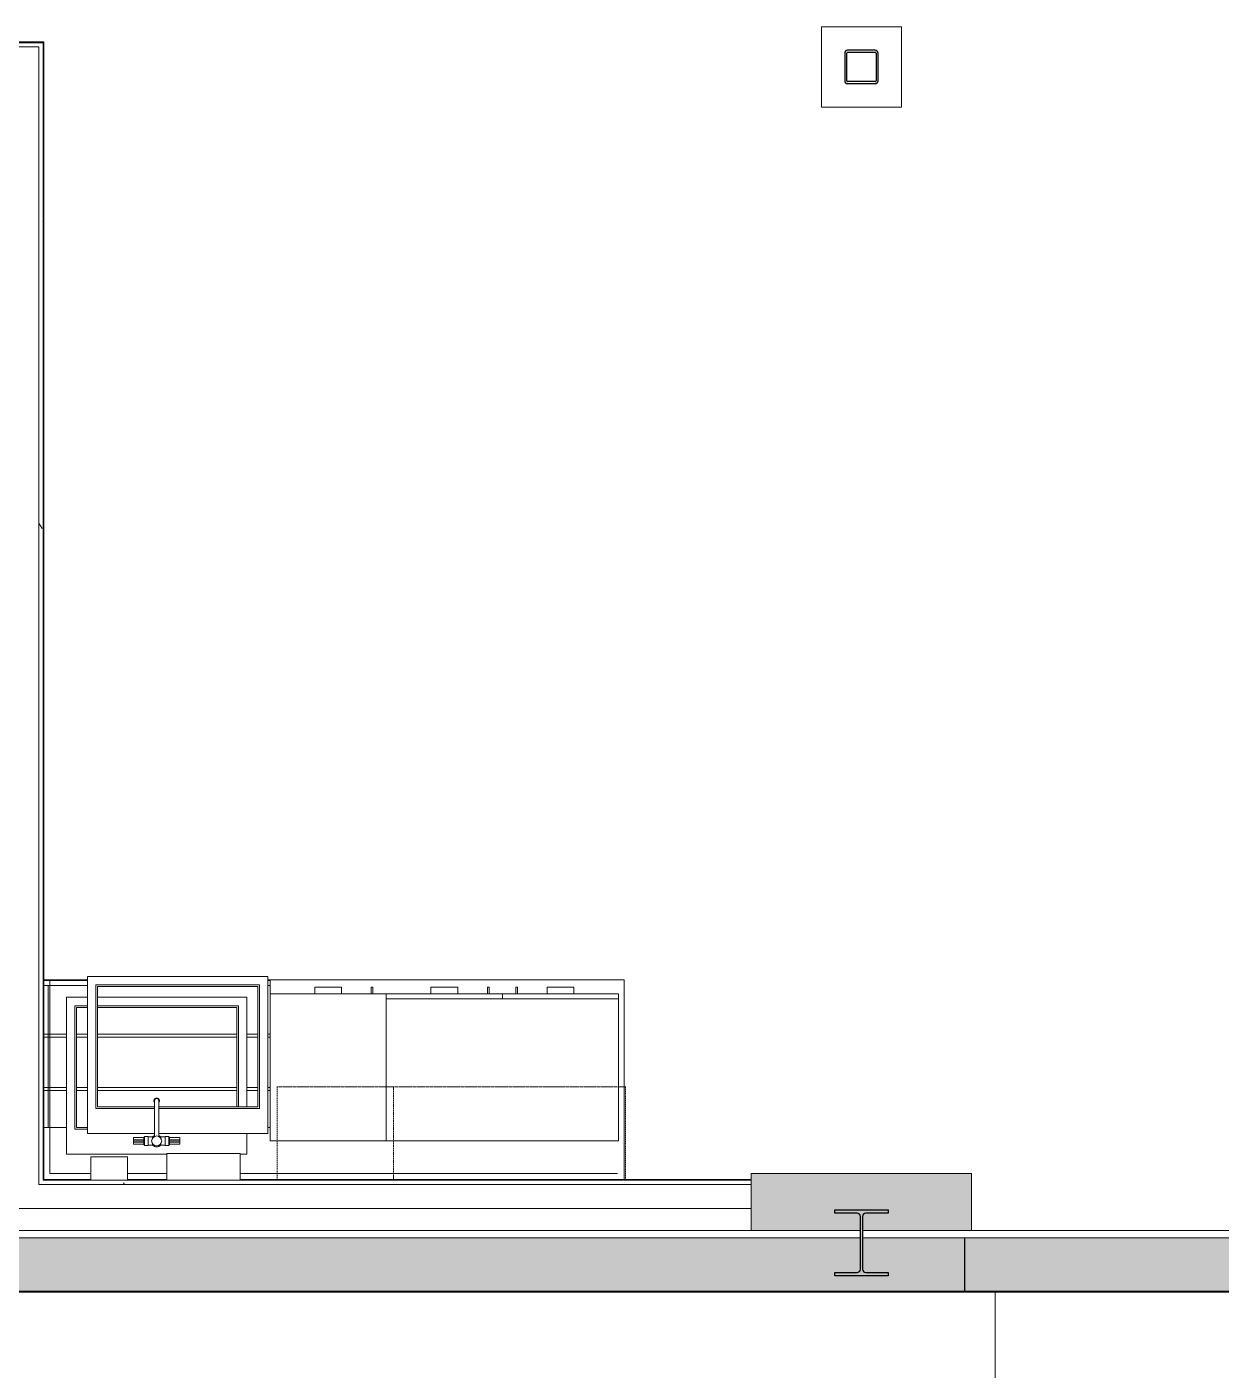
# Model space of a CAD drawing. Header units: inches. Extents: x -3803 to -1421, y -3454 to -210.
# Drawn here: x -2933.3 to -2754.5, y -969.7 to -768.6 of the extents above; entities that cross this region are included whole.
import ezdxf

# ---------------------------------------------------------------- set-up
doc = ezdxf.new("R2010")
doc.units = ezdxf.units.IN
doc.header["$MEASUREMENT"] = 0
for name, pattern in [('Dash Small', [0.125, 0.0625, -0.0625]), ('Hidden', [0.28125, 0.1875, -0.09375]), ('Hidden Equipment- BSALS', [0.0625, 0.03125, -0.03125])]:
    doc.linetypes.add(name, pattern=pattern)
for name, color, linetype, lineweight in [('A-FLOR', 192, 'Continuous', 13), ('A-WALL', 113, 'Continuous', 13), ('A-WALL-PATT', 111, 'Continuous', 13), ('I-WALL', 2, 'Continuous', 13), ('P-SANR-FIXT', 6, 'Continuous', 13), ('Q-CASE', 31, 'Continuous', 13), ('Q-SPCQ', 91, 'Continuous', 13), ('S-COLS', 52, 'Continuous', 13)]:
    doc.layers.add(name, color=color, linetype=linetype, lineweight=lineweight)
pattern_1 = [(0, (0, 0), (30.72, 7.68), [1.267, -21.773, 1.267, -21.773, -122.88]), (0, (0, 0), (30.72, 7.68), [-46.08, 1.267, -44.813, 1.267, -21.773, -53.76]), (0, (0, 0), (30.72, 7.68), [-115.2, 1.267, -14.093, 1.267, -37.133]), (120, (11.52, 3.84), (-22.011075, 22.7643), [1.267, -21.773, 1.267, -21.773, -122.88]), (120, (11.52, 3.84), (-22.011075, 22.7643), [-46.08, 1.267, -44.813, 1.267, -21.773, -53.76]), (120, (11.52, 3.84), (-22.011075, 22.7643), [-115.2, 1.267, -14.093, 1.267, -37.133]), (240, (15.36, 19.2), (-8.708925, -30.4443), [1.267, -21.773, 1.267, -21.773, -122.88]), (240, (15.36, 19.2), (-8.708925, -30.4443), [-46.08, 1.267, -44.813, 1.267, -21.773, -53.76]), (240, (15.36, 19.2), (-8.708925, -30.4443), [-115.2, 1.267, -14.093, 1.267, -37.133])]

# ---------------------------------------------------------------- blocks, each defined once
blk = doc.blocks.new('_STL - Column - W Shape - 2017v1 - W10x39-1573222-DIMENSION PLAN - LEVEL 2 _579_ - 2__ - CAD')
at = {"layer": 'S-COLS'}
blk.add_hatch(color=130, dxfattribs=at).paths.add_polyline_path([(2, -4.96), (3.99, -4.96), (3.99, -4.43), (0.66, -4.43), (0.31, -4.28), (0.16, -3.93), (0.16, 3.93), (0.31, 4.28), (0.66, 4.43), (3.99, 4.43), (3.99, 4.96), (-4, 4.96), (-4, 4.43), (-0.66, 4.43), (-0.31, 4.28), (-0.16, 3.93), (-0.16, -3.93), (-0.31, -4.28), (-0.66, -4.43), (-4, -4.43), (-4, -4.96)], flags=0)
at = {"layer": 'S-COLS', "color": 253, "lineweight": 25}
for p, q in [((-4, 4.96), (3.99, 4.96)), ((-4, 4.43), (-4, 4.96)), ((-0.66, 4.43), (-4, 4.43)), ((3.99, 4.43), (0.66, 4.43)), ((3.99, 4.96), (3.99, 4.43)), ((-0.16, -3.93), (-0.16, 3.93)), ((0.16, 3.93), (0.16, -3.93)), ((-4, -4.96), (-4, -4.43)), ((-4, -4.43), (-0.66, -4.43)), ((3.99, -4.96), (-4, -4.96)), ((0.66, -4.43), (3.99, -4.43)), ((3.99, -4.43), (3.99, -4.96))]:
    blk.add_line(p, q, dxfattribs=at)
for centre, start, end in [((-0.66, 3.93), 360, 90), ((0.66, 3.93), 90, 180), ((-0.66, -3.93), 270, 360), ((0.66, -3.93), 180, 270)]:
    blk.add_arc(centre, 0.5, start, end, dxfattribs=at)
blk = doc.blocks.new('_STL - Column - HSS Rectangular - 2017v1 - HSS5x5x5_16-V84-DIMENSION PLAN - LEVEL 2 _579_ - 2__ - CAD')
at = {"layer": 'S-COLS'}
h = blk.add_hatch(dxfattribs=at)
h.set_pattern_fill('FP_8', color=256, style=0, pattern_type=2)
h.set_pattern_definition([(45, (2808.395, 774.641), (-8.909545, 8.909545), []), (45, (2814.335, 774.641), (-8.909545, 8.909545), [])])
h.paths.add_polyline_path([(2.06, -2.5), (2.37, -2.37), (2.5, -2.07), (2.5, 2.06), (2.37, 2.37), (2.06, 2.5), (-2.07, 2.5), (-2.37, 2.37), (-2.5, 2.06), (-2.5, -2.07), (-2.37, -2.37), (-2.07, -2.5)], flags=0)
h.paths.add_polyline_path([(-2.07, -2.19), (-2.15, -2.15), (-2.19, -2.07), (-2.15, 2.15), (-2.07, 2.19), (2.15, 2.15), (2.19, 2.06), (2.15, -2.15), (2.06, -2.19)], flags=0)
at = {"layer": 'S-COLS', "color": 7, "lineweight": 25}
for p, q in [((-2.5, 2.06), (-2.5, -2.07)), ((-2.19, -2.07), (-2.19, 2.06)), ((2.06, 2.5), (-2.07, 2.5)), ((-2.07, 2.19), (2.06, 2.19)), ((2.19, 2.06), (2.19, -2.07)), ((2.5, -2.07), (2.5, 2.06)), ((2.06, -2.19), (-2.07, -2.19)), ((-2.07, -2.5), (2.06, -2.5))]:
    blk.add_line(p, q, dxfattribs=at)
for centre, radius, start, end in [((-2.07, 2.06), 0.435, 90, 180), ((-2.07, 2.06), 0.123, 90, 180), ((2.06, 2.06), 0.435, 360, 90), ((2.06, 2.06), 0.123, 0, 90), ((-2.07, -2.07), 0.435, 180, 270), ((-2.07, -2.07), 0.123, 180, 270), ((2.06, -2.07), 0.435, 270, 360), ((2.06, -2.07), 0.122, 270, 0)]:
    blk.add_arc(centre, radius, start, end, dxfattribs=at)
blk = doc.blocks.new('15830016-STRUCT_MARTINEZ-MOORE_CENTRAL_v2018_rvt-1-DIMENSION PLAN - LEVEL 2 _579_ - 2__ - CAD')
at = {"color": 250, "lineweight": 13}
for name, p in [('_STL - Column - HSS Rectangular - 2017v1 - HSS5x5x5_16-V84-DIMENSION PLAN - LEVEL 2 _579_ - 2__ - CAD', (-2808.4, -774.64)), ('_STL - Column - W Shape - 2017v1 - W10x39-1573222-DIMENSION PLAN - LEVEL 2 _579_ - 2__ - CAD', (-2808.4, -950.64))]:
    blk.add_blockref(name, p, dxfattribs=at)
blk = doc.blocks.new('Sink 2- Lab Stainless Steel Drop In Plumbing Fixture - SK-1-1773635-DIMENSION PLAN - LEVEL 2 _579_ - 2__ - CAD')
at = {"layer": 'P-SANR-FIXT', "color": 53, "lineweight": 9}
for p, q in [((2.81, 0), (-13.5, 0)), ((-13.5, 0), (-13.5, -23.5)), ((13.5, 0), (3.44, 0)), ((13.5, -23.5), (13.5, 0)), ((2.82, -3.75), (-12.25, -3.75)), ((-12.25, -3.75), (-12.25, -22.25)), ((-12, -22), (-12, -4)), ((-12, -4), (2.8, -4)), ((-12, -22), (-12, -4)), ((-12, -4), (2.8, -4)), ((-12, -22), (-12, -4)), ((-12, -4), (2.8, -4)), ((12.25, -3.75), (3.43, -3.75)), ((3.45, -4), (12, -4)), ((3.45, -4), (12, -4)), ((3.45, -4), (12, -4)), ((12, -4), (12, -22)), ((12, -4), (12, -22)), ((12, -4), (12, -22)), ((12.25, -22.25), (12.25, -3.75)), ((12, -22), (-12, -22)), ((12, -22), (-12, -22)), ((12, -22), (-12, -22)), ((-13.5, -23.5), (13.5, -23.5)), ((-12.25, -22.25), (12.25, -22.25))]:
    blk.add_line(p, q, dxfattribs=at)
blk = doc.blocks.new('15830016-PLUMB_ENCOTECH_CENTRAL_v2018_rvt-1-DIMENSION PLAN - LEVEL 2 _579_ - 2__ - CAD')
at = {"color": 53, "lineweight": 9, "rotation": 180}
blk.add_blockref('Sink 2- Lab Stainless Steel Drop In Plumbing Fixture - SK-1-1773635-DIMENSION PLAN - LEVEL 2 _579_ - 2__ - CAD', (-2910.77, -934.27), dxfattribs=at)
blk = doc.blocks.new('Basic Wall _ M8-8_masonry-BSALS - ___-3776951-DIMENSION PLAN - LEVEL 2 _579_ - 2__ - CAD')
at = {"layer": 'I-WALL', "lineweight": 20}
blk.add_line((-2986.96, -958.02), (-2825.96, -958.02), dxfattribs=at)
blk = doc.blocks.new('Basic Wall _ M8-8_masonry-BSALS - ___-3776952-DIMENSION PLAN - LEVEL 2 _579_ - 2__ - CAD')
at = {"layer": 'I-WALL', "lineweight": 20}
for p in [(-2825.96, -958.02), (-2792.96, -957.89)]:
    blk.add_line(p, (-2792.96, -958.02), dxfattribs=at)
blk = doc.blocks.new('Basic Wall _ M8-8_masonry-BSALS - ___-3777037-DIMENSION PLAN - LEVEL 2 _579_ - 2__ - CAD')
at = {"layer": 'I-WALL', "lineweight": 20}
for p, q in [((-2792.9, -958.02), (-2792.9, -957.89)), ((-2792.9, -958.02), (-2743.9, -958.02)), ((-2743.9, -957.89), (-2743.9, -958.02))]:
    blk.add_line(p, q, dxfattribs=at)
blk = doc.blocks.new('Basic Wall _ B6-7 1_4_-BSALS - ___-3569074-DIMENSION PLAN - LEVEL 2 _579_ - 2__ - CAD')
at = {"layer": 'I-WALL', "lineweight": 20}
for q in [(-3042.4, -770.89), (-2930.9, -771.02)]:
    blk.add_line((-2930.77, -770.89), q, dxfattribs=at)
blk = doc.blocks.new('Basic Wall _ B3-4 7_8_-BSALS - ___-3568026-DIMENSION PLAN - LEVEL 2 _579_ - 2__ - CAD')
at = {"layer": 'I-WALL', "lineweight": 20}
for p, q in [((-2930.9, -771.02), (-2930.77, -770.89)), ((-2930.77, -911.27), (-2930.77, -770.89)), ((-2930.9, -892.67), (-2930.9, -911.27)), ((-2930.9, -911.27), (-2930.9, -911.39)), ((-2930.9, -911.39), (-2930.9, -912.14)), ((-2930.9, -912.14), (-2930.9, -933.39)), ((-2930.77, -911.39), (-2930.77, -911.27)), ((-2930.77, -912.14), (-2930.77, -911.39)), ((-2930.77, -933.39), (-2930.77, -912.14)), ((-2930.9, -933.39), (-2930.9, -941.27)), ((-2930.77, -941.14), (-2930.77, -933.39))]:
    blk.add_line(p, q, dxfattribs=at)
blk = doc.blocks.new('Basic Wall _ A3-4 1_4_-BSALS - ___-3569833-DIMENSION PLAN - LEVEL 2 _579_ - 2__ - CAD')
at = {"layer": 'I-WALL', "lineweight": 20}
for p, q in [((-2935.9, -941.14), (-2987.9, -941.14)), ((-2923.77, -941.14), (-2930.77, -941.14)), ((-2926.14, -941.27), (-2923.77, -941.27)), ((-2912.39, -941.14), (-2918.27, -941.14)), ((-2918.27, -941.27), (-2912.39, -941.27)), ((-2843.9, -941.14), (-2901.39, -941.14)), ((-2901.39, -941.27), (-2843.9, -941.27)), ((-2824.9, -941.14), (-2843.9, -941.14)), ((-2843.9, -941.27), (-2824.9, -941.27))]:
    blk.add_line(p, q, dxfattribs=at)
blk = doc.blocks.new('Countertop- BSALS - PL - 34_H-3839205-DIMENSION PLAN - LEVEL 2 _579_ - 2__ - CAD')
at = {"layer": 'Q-CASE', "lineweight": 20}
for p, q in [((-42.76, 0), (-42.76, -30)), ((-42.76, -30), (-42.76, 0)), ((-42.76, 0), (14.73, 0)), ((25.73, 0), (31.61, 0)), ((37.11, 0), (39.49, 0)), ((44.24, 0), (44.24, -30)), ((-41.76, -1), (14.73, -1)), ((25.73, -1), (31.61, -1)), ((37.11, -1), (43.24, -1)), ((43.24, -1), (43.24, -30)), ((-42.76, -30), (10.61, -30)), ((10.61, -30), (-42.76, -30)), ((37.61, -30), (44.24, -30)), ((44.24, -30), (37.61, -30))]:
    blk.add_line(p, q, dxfattribs=at)
blk = doc.blocks.new('Sink 2- Lab Stainless Steel Drop In Plumbing Fixture - SK-1-3728271-DIMENSION PLAN - LEVEL 2 _579_ - 2__ - CAD')
at = {"layer": 'P-SANR-FIXT', "lineweight": 9}
for p, q in [((-12.509, 0), (-13.5, 0)), ((-13.5, 0), (-13.5, -3.125)), ((13.5, 0), (-1.509, 0)), ((13.5, -23.5), (13.5, 0)), ((12.25, -3.75), (10.375, -3.75)), ((10.375, -4), (12, -4)), ((10.375, -4), (12, -4)), ((10.375, -4), (12, -4)), ((12, -4), (12, -22)), ((12, -4), (12, -22)), ((12, -4), (12, -22)), ((12.25, -22.25), (12.25, -3.75)), ((-13.5, -7.125), (-13.5, -23.5)), ((-12.25, -7.125), (-12.25, -22.25)), ((-12, -22), (-12, -7.125)), ((-12, -22), (-12, -7.125)), ((-12, -22), (-12, -7.125)), ((8.875, -22), (-12, -22)), ((8.875, -22), (-12, -22)), ((8.875, -22), (-12, -22)), ((12, -22), (10.375, -22)), ((12, -22), (10.375, -22)), ((12, -22), (10.375, -22)), ((-13.5, -23.5), (8.875, -23.5)), ((-12.25, -22.25), (8.875, -22.25)), ((10.375, -22.25), (12.25, -22.25)), ((10.375, -23.5), (13.5, -23.5))]:
    blk.add_line(p, q, dxfattribs=at)
blk = doc.blocks.new('Casework- Skirt ADA- BSALS1 - 34_H-3839100-DIMENSION PLAN - LEVEL 2 _579_ - 2__ - CAD')
at = {"layer": 'Q-CASE', "lineweight": 20}
for p, q in [((-16.26, -2), (-16.26, -7.56)), ((-16.26, -23.25), (-16.26, -2)), ((-16.26, -2), (-15.89, -2)), ((-15.89, -2), (-16.26, -2)), ((-16.26, -2), (-16.26, -8)), ((-16.26, -7.56), (-16.26, -2)), ((-16.26, -2), (-15.89, -2)), ((-15.89, -2), (-16.26, -2)), ((11.11, -2), (12.74, -2)), ((14.24, -2), (16.99, -2)), ((16.99, -2), (14.24, -2)), ((16.99, -23.25), (16.99, -2)), ((16.99, -2), (16.99, -7.56)), ((17.74, -2), (16.99, -2)), ((17.74, -2), (16.99, -2)), ((16.99, -2), (17.74, -2)), ((17.74, -2), (16.99, -2)), ((17.74, -7.56), (17.74, -2)), ((17.74, -2), (17.74, -23.25)), ((17.74, -2), (17.74, -7.56)), ((17.74, -8), (17.74, -2)), ((-16.26, -7.56), (-16.26, -15.56)), ((-15.89, -7.56), (-16.26, -7.56)), ((-16.26, -15.56), (-16.26, -7.56)), ((-15.89, -7.56), (-16.26, -7.56)), ((-16.26, -8), (-16.26, -16)), ((-15.89, -8), (-16.26, -8)), ((-12.76, -7.56), (-14.39, -7.56)), ((-12.76, -8), (-14.39, -8)), ((9.61, -7.56), (-11.26, -7.56)), ((9.61, -8), (-11.26, -8)), ((12.74, -7.56), (11.11, -7.56)), ((12.74, -8), (11.11, -8)), ((16.99, -7.56), (14.24, -7.56)), ((16.99, -8), (14.24, -8)), ((16.99, -7.56), (16.99, -15.56)), ((17.74, -7.56), (16.99, -7.56)), ((17.74, -7.56), (16.99, -7.56)), ((17.74, -8), (16.99, -8)), ((17.74, -15.56), (17.74, -7.56)), ((17.74, -7.56), (17.74, -15.56)), ((17.74, -16), (17.74, -8)), ((-16.26, -15.56), (-16.26, -23.25)), ((-15.89, -15.56), (-16.26, -15.56)), ((-16.26, -23.25), (-16.26, -15.56)), ((-15.89, -15.56), (-16.26, -15.56)), ((-16.26, -16), (-16.26, -23.25)), ((-15.89, -16), (-16.26, -16)), ((-12.76, -15.56), (-14.39, -15.56)), ((-12.76, -16), (-14.39, -16)), ((9.61, -15.56), (-11.26, -15.56)), ((9.61, -16), (-11.26, -16)), ((12.74, -15.56), (11.11, -15.56)), ((12.74, -16), (11.11, -16)), ((16.99, -15.56), (14.24, -15.56)), ((16.99, -16), (14.24, -16)), ((16.99, -15.56), (16.99, -23.25)), ((17.74, -15.56), (16.99, -15.56)), ((17.74, -15.56), (16.99, -15.56)), ((17.74, -16), (16.99, -16)), ((17.74, -23.25), (17.74, -15.56)), ((17.74, -15.56), (17.74, -23.25)), ((17.74, -23.25), (17.74, -16)), ((-15.89, -23.25), (-16.26, -23.25)), ((-15.89, -23.25), (-16.26, -23.25)), ((-16.26, -23.25), (-16.26, -24)), ((-16.26, -24), (-16.26, -23.25)), ((-15.89, -23.25), (-16.26, -23.25)), ((-15.89, -23.25), (-16.26, -23.25)), ((-15.89, -24), (-16.26, -24)), ((-15.89, -24), (-16.26, -24)), ((17.74, -23.25), (11.11, -23.25)), ((16.99, -23.25), (11.11, -23.25)), ((17.74, -24), (11.11, -24)), ((17.74, -24), (11.11, -24)), ((16.99, -23.25), (17.74, -23.25)), ((17.74, -23.25), (16.99, -23.25)), ((17.74, -23.25), (16.99, -23.25)), ((17.74, -23.25), (17.74, -24)), ((17.74, -24), (17.74, -23.25))]:
    blk.add_line(p, q, dxfattribs=at)
blk = doc.blocks.new('MIXING FAUCET - LAB 2 - HWCW-3728281-DIMENSION PLAN - LEVEL 2 _579_ - 2__ - CAD')
at = {"layer": 'P-SANR-FIXT', "lineweight": 9}
for p, q in [((-1.9, 0.5), (-3.48, 0.5)), ((-3.48, 0.19), (-3.48, 0.5)), ((-3.48, 0.12), (-3.48, 0.19)), ((-3.48, 0.19), (-1.9, 0.19)), ((-3.48, -0.13), (-3.48, 0.12)), ((-3.48, 0.12), (-1.9, 0.12)), ((-1.76, 0.56), (-1.9, 0.56)), ((-1.9, 0.56), (-1.9, 0.54)), ((-1.9, 0.14), (-1.9, 0.56)), ((-1.9, 0.19), (-1.9, 0.12)), ((-1.9, 0.12), (-1.9, -0.13)), ((-1.32, 0.69), (-1.76, 0.69)), ((-0.6, 0.61), (-1.28, 0.61)), ((-1.28, -0.61), (-1.28, 0.61)), ((-0.52, 0.53), (-0.6, 0.61)), ((-0.6, 0.61), (-0.6, 0.44)), ((0.6, 0.61), (0.52, 0.53)), ((1.28, 0.61), (0.6, 0.61)), ((0.6, 0.44), (0.6, 0.61)), ((1.28, 0.61), (1.28, -0.61)), ((1.76, 0.69), (1.32, 0.69)), ((1.9, 0.56), (1.76, 0.56)), ((1.9, 0.56), (1.9, 0.14)), ((1.9, 0.54), (1.9, 0.56)), ((3.48, 0.5), (1.9, 0.5)), ((1.9, 0.12), (1.9, 0.19)), ((1.9, 0.19), (3.48, 0.19)), ((1.9, -0.13), (1.9, 0.12)), ((1.9, 0.12), (3.48, 0.12)), ((3.48, 0.5), (3.48, 0.19)), ((3.48, 0.19), (3.48, 0.12)), ((3.48, 0.12), (3.48, -0.13)), ((-3.48, -0.19), (-3.48, -0.13)), ((-1.9, -0.13), (-3.48, -0.13)), ((-3.48, -0.5), (-3.48, -0.19)), ((-3.48, -0.19), (-1.9, -0.19)), ((-3.48, -0.5), (-1.9, -0.5)), ((-1.9, -0.13), (-1.9, -0.19)), ((-1.9, -0.56), (-1.9, -0.14)), ((-1.9, -0.54), (-1.9, -0.56)), ((-1.9, -0.56), (-1.76, -0.56)), ((-1.76, -0.69), (-1.32, -0.69)), ((-1.28, -0.61), (-0.6, -0.61)), ((-0.6, -0.45), (-0.6, -0.61)), ((-0.6, -0.61), (-0.52, -0.54)), ((-0.33, -0.67), (-0.33, -4.59)), ((0.33, -4.59), (0.33, -0.66)), ((0.52, -0.54), (0.6, -0.61)), ((0.6, -0.61), (0.6, -0.45)), ((0.6, -0.61), (1.28, -0.61)), ((1.32, -0.69), (1.76, -0.69)), ((1.76, -0.56), (1.9, -0.56)), ((1.9, -0.19), (1.9, -0.13)), ((3.48, -0.13), (1.9, -0.13)), ((1.9, -0.14), (1.9, -0.56)), ((1.9, -0.19), (3.48, -0.19)), ((1.9, -0.5), (3.48, -0.5)), ((1.9, -0.56), (1.9, -0.54)), ((3.48, -0.13), (3.48, -0.19)), ((3.48, -0.19), (3.48, -0.5))]:
    blk.add_line(p, q, dxfattribs=at)
at = {"layer": 'P-SANR-FIXT', "lineweight": 9, "flags": 128}
for points in [[(-1.8, 0.64), (-1.8, 0.65), (-1.8, 0.65), (-1.8, 0.65), (-1.8, 0.65), (-1.8, 0.65), (-1.8, 0.65), (-1.8, 0.66), (-1.8, 0.66), (-1.8, 0.66), (-1.8, 0.66), (-1.8, 0.66), (-1.8, 0.66), (-1.8, 0.67), (-1.8, 0.67), (-1.79, 0.67), (-1.79, 0.67), (-1.79, 0.67), (-1.79, 0.67), (-1.79, 0.68), (-1.79, 0.68), (-1.79, 0.68), (-1.79, 0.68), (-1.78, 0.68), (-1.78, 0.68), (-1.78, 0.68), (-1.78, 0.68), (-1.78, 0.68), (-1.78, 0.69), (-1.77, 0.69), (-1.77, 0.69), (-1.77, 0.69), (-1.77, 0.69), (-1.77, 0.69), (-1.77, 0.69), (-1.76, 0.69), (-1.76, 0.69), (-1.76, 0.69), (-1.76, 0.69), (-1.76, 0.69), (-1.76, 0.69)], [(-1.8, 0.54), (-1.8, 0.56), (-1.8, 0.57), (-1.8, 0.58), (-1.8, 0.59), (-1.8, 0.6), (-1.8, 0.61), (-1.8, 0.62), (-1.8, 0.62), (-1.8, 0.63), (-1.8, 0.63), (-1.8, 0.64), (-1.8, 0.64), (-1.8, 0.64), (-1.8, 0.64)], [(-1.8, 0.64), (-1.8, 0.64), (-1.8, 0.64), (-1.8, 0.64), (-1.8, 0.64), (-1.8, 0.63), (-1.8, 0.63), (-1.8, 0.62), (-1.8, 0.61), (-1.8, 0.6), (-1.8, 0.59), (-1.8, 0.58), (-1.8, 0.57), (-1.8, 0.56), (-1.8, 0.55), (-1.8, 0.53), (-1.8, 0.52), (-1.8, 0.5), (-1.8, 0.48), (-1.8, 0.47), (-1.8, 0.45), (-1.8, 0.43), (-1.8, 0.41), (-1.8, 0.39), (-1.8, 0.37), (-1.8, 0.35), (-1.8, 0.33), (-1.8, 0.3), (-1.8, 0.28), (-1.8, 0.26), (-1.8, 0.23), (-1.8, 0.21), (-1.8, 0.18), (-1.8, 0.16), (-1.8, 0.13), (-1.8, 0.11), (-1.8, 0.08), (-1.8, 0.06), (-1.8, 0.03), (-1.8, 0.01), (-1.8, 0)], [(-1.8, 0), (-1.8, -0.03), (-1.8, -0.05), (-1.8, -0.08), (-1.8, -0.1), (-1.8, -0.13), (-1.8, -0.15), (-1.8, -0.18), (-1.8, -0.2), (-1.8, -0.23), (-1.8, -0.25), (-1.8, -0.27), (-1.8, -0.3), (-1.8, -0.32), (-1.8, -0.34), (-1.8, -0.36), (-1.8, -0.38), (-1.8, -0.4), (-1.8, -0.42), (-1.8, -0.44), (-1.8, -0.46), (-1.8, -0.48), (-1.8, -0.5), (-1.8, -0.51), (-1.8, -0.53), (-1.8, -0.54), (-1.8, -0.56), (-1.8, -0.57), (-1.8, -0.58), (-1.8, -0.59), (-1.8, -0.6), (-1.8, -0.61), (-1.8, -0.62), (-1.8, -0.62), (-1.8, -0.63), (-1.8, -0.63), (-1.8, -0.64), (-1.8, -0.64), (-1.8, -0.64), (-1.8, -0.64)], [(-1.32, 0.69), (-1.32, 0.69), (-1.32, 0.69), (-1.32, 0.69), (-1.32, 0.69), (-1.32, 0.69), (-1.31, 0.69), (-1.31, 0.69), (-1.31, 0.69), (-1.31, 0.69), (-1.31, 0.69), (-1.3, 0.69), (-1.3, 0.68), (-1.3, 0.68), (-1.3, 0.68), (-1.3, 0.68), (-1.3, 0.68), (-1.3, 0.68), (-1.29, 0.68), (-1.29, 0.68), (-1.29, 0.68), (-1.29, 0.67), (-1.29, 0.67), (-1.29, 0.67), (-1.29, 0.67), (-1.29, 0.67), (-1.28, 0.67), (-1.28, 0.67), (-1.28, 0.66), (-1.28, 0.66), (-1.28, 0.66), (-1.28, 0.66), (-1.28, 0.66), (-1.28, 0.66), (-1.28, 0.65), (-1.28, 0.65), (-1.28, 0.65), (-1.28, 0.65), (-1.28, 0.65), (-1.28, 0.64), (-1.28, 0.64)], [(-1.28, 0), (-1.28, 0.03), (-1.28, 0.05), (-1.28, 0.08), (-1.28, 0.1), (-1.28, 0.13), (-1.28, 0.15), (-1.28, 0.18), (-1.28, 0.2), (-1.28, 0.23), (-1.28, 0.25), (-1.28, 0.27), (-1.28, 0.3), (-1.28, 0.32), (-1.28, 0.34), (-1.28, 0.36), (-1.28, 0.38), (-1.28, 0.4), (-1.28, 0.42), (-1.28, 0.44), (-1.28, 0.46), (-1.28, 0.48), (-1.28, 0.5), (-1.28, 0.51), (-1.28, 0.53), (-1.28, 0.54), (-1.28, 0.56), (-1.28, 0.57), (-1.28, 0.58), (-1.28, 0.59), (-1.28, 0.6), (-1.28, 0.61), (-1.28, 0.62), (-1.28, 0.62), (-1.28, 0.63), (-1.28, 0.63), (-1.28, 0.64), (-1.28, 0.64), (-1.28, 0.64), (-1.28, 0.64)], [(-1.28, 0.64), (-1.28, 0.64), (-1.28, 0.64), (-1.28, 0.64), (-1.28, 0.64), (-1.28, 0.63), (-1.28, 0.63), (-1.28, 0.62), (-1.28, 0.61), (-1.28, 0.6), (-1.28, 0.59), (-1.28, 0.58), (-1.28, 0.57)], [(-1.28, -0.64), (-1.28, -0.64), (-1.28, -0.64), (-1.28, -0.64), (-1.28, -0.64), (-1.28, -0.63), (-1.28, -0.63), (-1.28, -0.62), (-1.28, -0.61), (-1.28, -0.6), (-1.28, -0.59), (-1.28, -0.58), (-1.28, -0.57), (-1.28, -0.56), (-1.28, -0.55), (-1.28, -0.53), (-1.28, -0.52), (-1.28, -0.5), (-1.28, -0.48), (-1.28, -0.47), (-1.28, -0.45), (-1.28, -0.43), (-1.28, -0.41), (-1.28, -0.39), (-1.28, -0.37), (-1.28, -0.35), (-1.28, -0.33), (-1.28, -0.3), (-1.28, -0.28), (-1.28, -0.26), (-1.28, -0.23), (-1.28, -0.21), (-1.28, -0.18), (-1.28, -0.16), (-1.28, -0.13), (-1.28, -0.11), (-1.28, -0.08), (-1.28, -0.06), (-1.28, -0.03), (-1.28, -0.01), (-1.28, 0)], [(1.28, 0.64), (1.28, 0.65), (1.28, 0.65), (1.28, 0.65), (1.28, 0.65), (1.28, 0.65), (1.28, 0.65), (1.28, 0.66), (1.28, 0.66), (1.28, 0.66), (1.28, 0.66), (1.28, 0.66), (1.28, 0.66), (1.28, 0.67), (1.29, 0.67), (1.29, 0.67), (1.29, 0.67), (1.29, 0.67), (1.29, 0.67), (1.29, 0.68), (1.29, 0.68), (1.29, 0.68), (1.3, 0.68), (1.3, 0.68), (1.3, 0.68), (1.3, 0.68), (1.3, 0.68), (1.3, 0.68), (1.3, 0.69), (1.31, 0.69), (1.31, 0.69), (1.31, 0.69), (1.31, 0.69), (1.31, 0.69), (1.31, 0.69), (1.32, 0.69), (1.32, 0.69), (1.32, 0.69), (1.32, 0.69), (1.32, 0.69), (1.32, 0.69)], [(1.28, 0.58), (1.28, 0.59), (1.28, 0.6), (1.28, 0.61), (1.28, 0.62), (1.28, 0.62), (1.28, 0.63), (1.28, 0.63), (1.28, 0.64), (1.28, 0.64), (1.28, 0.64), (1.28, 0.64)], [(1.28, 0.64), (1.28, 0.64), (1.28, 0.64), (1.28, 0.64), (1.28, 0.64), (1.28, 0.63), (1.28, 0.63), (1.28, 0.62), (1.28, 0.61), (1.28, 0.6), (1.28, 0.59), (1.28, 0.58), (1.28, 0.57), (1.28, 0.56), (1.28, 0.55), (1.28, 0.53), (1.28, 0.52), (1.28, 0.5), (1.28, 0.48), (1.28, 0.47), (1.28, 0.45), (1.28, 0.43), (1.28, 0.41), (1.28, 0.39), (1.28, 0.37), (1.28, 0.35), (1.28, 0.33), (1.28, 0.3), (1.28, 0.28), (1.28, 0.26), (1.28, 0.23), (1.28, 0.21), (1.28, 0.18), (1.28, 0.16), (1.28, 0.13), (1.28, 0.11), (1.28, 0.08), (1.28, 0.06), (1.28, 0.03), (1.28, 0.01), (1.28, 0)], [(1.28, 0), (1.28, -0.03), (1.28, -0.05), (1.28, -0.08), (1.28, -0.1), (1.28, -0.13), (1.28, -0.15), (1.28, -0.18), (1.28, -0.2), (1.28, -0.23), (1.28, -0.25), (1.28, -0.27), (1.28, -0.3), (1.28, -0.32), (1.28, -0.34), (1.28, -0.36), (1.28, -0.38), (1.28, -0.4), (1.28, -0.42), (1.28, -0.44), (1.28, -0.46), (1.28, -0.48), (1.28, -0.5), (1.28, -0.51), (1.28, -0.53), (1.28, -0.54), (1.28, -0.56), (1.28, -0.57), (1.28, -0.58), (1.28, -0.59), (1.28, -0.6), (1.28, -0.61), (1.28, -0.62), (1.28, -0.62), (1.28, -0.63), (1.28, -0.63), (1.28, -0.64), (1.28, -0.64), (1.28, -0.64), (1.28, -0.64)], [(1.76, 0.69), (1.76, 0.69), (1.76, 0.69), (1.76, 0.69), (1.76, 0.69), (1.77, 0.69), (1.77, 0.69), (1.77, 0.69), (1.77, 0.69), (1.77, 0.69), (1.77, 0.69), (1.78, 0.69), (1.78, 0.68), (1.78, 0.68), (1.78, 0.68), (1.78, 0.68), (1.78, 0.68), (1.79, 0.68), (1.79, 0.68), (1.79, 0.68), (1.79, 0.68), (1.79, 0.67), (1.79, 0.67), (1.79, 0.67), (1.79, 0.67), (1.8, 0.67), (1.8, 0.67), (1.8, 0.67), (1.8, 0.66), (1.8, 0.66), (1.8, 0.66), (1.8, 0.66), (1.8, 0.66), (1.8, 0.66), (1.8, 0.65), (1.8, 0.65), (1.8, 0.65), (1.8, 0.65), (1.8, 0.65), (1.8, 0.64), (1.8, 0.64)], [(1.8, 0), (1.8, 0.03), (1.8, 0.05), (1.8, 0.08), (1.8, 0.1), (1.8, 0.13), (1.8, 0.15), (1.8, 0.18), (1.8, 0.2), (1.8, 0.23), (1.8, 0.25), (1.8, 0.27), (1.8, 0.3), (1.8, 0.32), (1.8, 0.34), (1.8, 0.36), (1.8, 0.38), (1.8, 0.4), (1.8, 0.42), (1.8, 0.44), (1.8, 0.46), (1.8, 0.48), (1.8, 0.5), (1.8, 0.51), (1.8, 0.53), (1.8, 0.54), (1.8, 0.56), (1.8, 0.57), (1.8, 0.58), (1.8, 0.59), (1.8, 0.6), (1.8, 0.61), (1.8, 0.62), (1.8, 0.62), (1.8, 0.63), (1.8, 0.63), (1.8, 0.64), (1.8, 0.64), (1.8, 0.64), (1.8, 0.64)], [(1.8, 0.64), (1.8, 0.64), (1.8, 0.64), (1.8, 0.64), (1.8, 0.64), (1.8, 0.63), (1.8, 0.63), (1.8, 0.62), (1.8, 0.61), (1.8, 0.6), (1.8, 0.59), (1.8, 0.58), (1.8, 0.57), (1.8, 0.56), (1.8, 0.55)], [(1.8, -0.64), (1.8, -0.64), (1.8, -0.64), (1.8, -0.64), (1.8, -0.64), (1.8, -0.63), (1.8, -0.63), (1.8, -0.62), (1.8, -0.61), (1.8, -0.6), (1.8, -0.59), (1.8, -0.58), (1.8, -0.57), (1.8, -0.56), (1.8, -0.55), (1.8, -0.53), (1.8, -0.52), (1.8, -0.5), (1.8, -0.48), (1.8, -0.47), (1.8, -0.45), (1.8, -0.43), (1.8, -0.41), (1.8, -0.39), (1.8, -0.37), (1.8, -0.35), (1.8, -0.33), (1.8, -0.3), (1.8, -0.28), (1.8, -0.26), (1.8, -0.23), (1.8, -0.21), (1.8, -0.18), (1.8, -0.16), (1.8, -0.13), (1.8, -0.11), (1.8, -0.08), (1.8, -0.06), (1.8, -0.03), (1.8, -0.01), (1.8, 0)], [(-1.8, -0.64), (-1.8, -0.64), (-1.8, -0.64), (-1.8, -0.64), (-1.8, -0.64), (-1.8, -0.63), (-1.8, -0.63), (-1.8, -0.62), (-1.8, -0.61), (-1.8, -0.6), (-1.8, -0.59), (-1.8, -0.58), (-1.8, -0.57), (-1.8, -0.56), (-1.8, -0.55)], [(-1.76, -0.69), (-1.76, -0.69), (-1.76, -0.69), (-1.76, -0.69), (-1.76, -0.69), (-1.77, -0.69), (-1.77, -0.69), (-1.77, -0.69), (-1.77, -0.69), (-1.77, -0.69), (-1.77, -0.69), (-1.78, -0.69), (-1.78, -0.68), (-1.78, -0.68), (-1.78, -0.68), (-1.78, -0.68), (-1.78, -0.68), (-1.79, -0.68), (-1.79, -0.68), (-1.79, -0.68), (-1.79, -0.68), (-1.79, -0.67), (-1.79, -0.67), (-1.79, -0.67), (-1.79, -0.67), (-1.8, -0.67), (-1.8, -0.67), (-1.8, -0.67), (-1.8, -0.66), (-1.8, -0.66), (-1.8, -0.66), (-1.8, -0.66), (-1.8, -0.66), (-1.8, -0.66), (-1.8, -0.65), (-1.8, -0.65), (-1.8, -0.65), (-1.8, -0.65), (-1.8, -0.65), (-1.8, -0.64), (-1.8, -0.64)], [(-1.28, -0.64), (-1.28, -0.65), (-1.28, -0.65), (-1.28, -0.65), (-1.28, -0.65), (-1.28, -0.65), (-1.28, -0.65), (-1.28, -0.66), (-1.28, -0.66), (-1.28, -0.66), (-1.28, -0.66), (-1.28, -0.66), (-1.28, -0.66), (-1.28, -0.67), (-1.29, -0.67), (-1.29, -0.67), (-1.29, -0.67), (-1.29, -0.67), (-1.29, -0.67), (-1.29, -0.68), (-1.29, -0.68), (-1.29, -0.68), (-1.3, -0.68), (-1.3, -0.68), (-1.3, -0.68), (-1.3, -0.68), (-1.3, -0.68), (-1.3, -0.68), (-1.3, -0.69), (-1.31, -0.69), (-1.31, -0.69), (-1.31, -0.69), (-1.31, -0.69), (-1.31, -0.69), (-1.31, -0.69), (-1.32, -0.69), (-1.32, -0.69), (-1.32, -0.69), (-1.32, -0.69), (-1.32, -0.69), (-1.32, -0.69)], [(-1.28, -0.58), (-1.28, -0.59), (-1.28, -0.6), (-1.28, -0.61), (-1.28, -0.62), (-1.28, -0.62), (-1.28, -0.63), (-1.28, -0.63), (-1.28, -0.64), (-1.28, -0.64), (-1.28, -0.64), (-1.28, -0.64)], [(1.28, -0.64), (1.28, -0.64), (1.28, -0.64), (1.28, -0.64), (1.28, -0.64), (1.28, -0.63), (1.28, -0.63), (1.28, -0.62), (1.28, -0.61), (1.28, -0.6), (1.28, -0.59), (1.28, -0.58), (1.28, -0.57)], [(1.32, -0.69), (1.32, -0.69), (1.32, -0.69), (1.32, -0.69), (1.32, -0.69), (1.32, -0.69), (1.31, -0.69), (1.31, -0.69), (1.31, -0.69), (1.31, -0.69), (1.31, -0.69), (1.3, -0.69), (1.3, -0.68), (1.3, -0.68), (1.3, -0.68), (1.3, -0.68), (1.3, -0.68), (1.3, -0.68), (1.29, -0.68), (1.29, -0.68), (1.29, -0.68), (1.29, -0.67), (1.29, -0.67), (1.29, -0.67), (1.29, -0.67), (1.29, -0.67), (1.28, -0.67), (1.28, -0.67), (1.28, -0.66), (1.28, -0.66), (1.28, -0.66), (1.28, -0.66), (1.28, -0.66), (1.28, -0.66), (1.28, -0.65), (1.28, -0.65), (1.28, -0.65), (1.28, -0.65), (1.28, -0.65), (1.28, -0.64), (1.28, -0.64)], [(1.8, -0.64), (1.8, -0.65), (1.8, -0.65), (1.8, -0.65), (1.8, -0.65), (1.8, -0.65), (1.8, -0.65), (1.8, -0.66), (1.8, -0.66), (1.8, -0.66), (1.8, -0.66), (1.8, -0.66), (1.8, -0.66), (1.8, -0.67), (1.8, -0.67), (1.79, -0.67), (1.79, -0.67), (1.79, -0.67), (1.79, -0.67), (1.79, -0.68), (1.79, -0.68), (1.79, -0.68), (1.79, -0.68), (1.78, -0.68), (1.78, -0.68), (1.78, -0.68), (1.78, -0.68), (1.78, -0.68), (1.78, -0.69), (1.77, -0.69), (1.77, -0.69), (1.77, -0.69), (1.77, -0.69), (1.77, -0.69), (1.77, -0.69), (1.76, -0.69), (1.76, -0.69), (1.76, -0.69), (1.76, -0.69), (1.76, -0.69), (1.76, -0.69)], [(1.8, -0.54), (1.8, -0.56), (1.8, -0.57), (1.8, -0.58), (1.8, -0.59), (1.8, -0.6), (1.8, -0.61), (1.8, -0.62), (1.8, -0.62), (1.8, -0.63), (1.8, -0.63), (1.8, -0.64), (1.8, -0.64), (1.8, -0.64), (1.8, -0.64)], [(-0.33, -4.59), (-0.33, -4.65), (-0.33, -4.7), (-0.33, -4.76), (-0.33, -4.82), (-0.33, -4.87), (-0.33, -4.93), (-0.33, -4.98), (-0.33, -5.04), (-0.33, -5.09), (-0.33, -5.14), (-0.33, -5.19), (-0.33, -5.24), (-0.33, -5.29), (-0.33, -5.34), (-0.33, -5.39), (-0.33, -5.44), (-0.33, -5.48), (-0.33, -5.52), (-0.33, -5.57), (-0.33, -5.61), (-0.33, -5.64), (-0.33, -5.68), (-0.33, -5.72), (-0.33, -5.75), (-0.33, -5.78), (-0.33, -5.81), (-0.33, -5.84), (-0.33, -5.86), (-0.33, -5.89), (-0.33, -5.91), (-0.33, -5.93), (-0.33, -5.95), (-0.33, -5.96), (-0.33, -5.97), (-0.33, -5.99), (-0.33, -5.99), (-0.33, -6), (-0.33, -6), (-0.33, -6.01)], [(0.33, -6.01), (0.33, -6), (0.33, -6), (0.33, -6), (0.33, -5.99), (0.33, -5.98), (0.33, -5.97), (0.33, -5.95), (0.33, -5.93), (0.33, -5.92), (0.33, -5.89), (0.33, -5.87), (0.33, -5.85), (0.33, -5.82), (0.33, -5.79), (0.33, -5.76), (0.33, -5.73), (0.33, -5.69), (0.33, -5.65), (0.33, -5.62), (0.33, -5.58), (0.33, -5.54), (0.33, -5.49), (0.33, -5.45), (0.33, -5.4), (0.33, -5.36), (0.33, -5.31), (0.33, -5.26), (0.33, -5.21), (0.33, -5.16), (0.33, -5.1), (0.33, -5.05), (0.33, -5), (0.33, -4.94), (0.33, -4.89), (0.33, -4.83), (0.33, -4.78), (0.33, -4.72), (0.33, -4.66), (0.33, -4.61), (0.33, -4.59)]]:
    blk.add_lwpolyline(points, dxfattribs=at)
at = {"layer": 'P-SANR-FIXT', "lineweight": 9}
for centre, radius, start, end in [((0, 0), 0.75, 90, 270), ((0, 0), 0.875, 44.1455, 134.6244), ((0, 0), 0.875, 109.7583, 135), ((0, 0), 0.875, 75, 105), ((0, 0), 0.75, 270, 90), ((0, 0), 0.875, 45, 71.1553), ((0, 0), 0.875, 225, 247.5426), ((0, 0), 0.875, 225.3756, 247.2059), ((0, 0), 0.875, 292.4574, 315), ((0, 0), 0.875, 293.2496, 314.2235), ((0, -6.01), 0.425, 137.2752, 270), ((0, -6.01), 0.422, 150, 270), ((0, -6.01), 0.333, 180, 195), ((0, -6.01), 0.425, 270, 42.7248), ((0, -6.01), 0.422, 270, 30), ((0, -6.01), 0.333, 345, 0), ((0, -6.01), 0.36, 194.6299, 221.5145), ((0, -6.01), 0.333, 199.5973, 220.4027), ((0, -6.01), 0.333, 225, 255), ((0, -6.01), 0.36, 243.9765, 270), ((0, -6.01), 0.333, 259.5973, 270), ((0, -6.01), 0.36, 270, 296.0235), ((0, -6.01), 0.333, 270, 280.4027), ((0, -6.01), 0.333, 285, 315), ((0, -6.01), 0.333, 319.5973, 340.4027), ((0, -6.01), 0.36, 318.4855, 345.3701)]:
    blk.add_arc(centre, radius, start, end, dxfattribs=at)
blk = doc.blocks.new('Equip- Lab- Paper Towel Dispenser- Surface Mounted- BSALS - PAPER TOWEL DISPENSER _OF_CI_-3728276-DIMENSION PLAN - LEVEL 2 _579_ - 2__ - CAD')
at = {"layer": 'Q-SPCQ'}
for p, q in [((-2912.39, -937.27), (-2901.39, -937.27)), ((-2912.39, -937.27), (-2912.39, -941.27)), ((-2901.39, -941.27), (-2901.39, -937.27)), ((-2901.39, -941.27), (-2912.39, -941.27))]:
    blk.add_line(p, q, dxfattribs=at)
blk = doc.blocks.new('Equip- Lab- Soap Dispenser- Surface Mounted- BSALS - SOAP DISPENSER _OF_CI_-3728274-DIMENSION PLAN - LEVEL 2 _579_ - 2__ - CAD')
at = {"layer": 'Q-SPCQ'}
for p, q in [((-2923.77, -937.77), (-2918.27, -937.77)), ((-2923.77, -937.77), (-2923.77, -941.27)), ((-2918.27, -941.27), (-2918.27, -937.77)), ((-2918.27, -941.27), (-2923.77, -941.27))]:
    blk.add_line(p, q, dxfattribs=at)
blk = doc.blocks.new('Casework- Upper- Double Door with Glass- BSALS - Light Skirt On-3840611-DIMENSION PLAN - LEVEL 2 _579_ - 2__ - CAD')
at = {"layer": 'Q-CASE', "linetype": 'Hidden'}
for p, q in [((-16.64, -14), (-16.64, 0)), ((-16.64, 0), (18.11, 0)), ((18.11, 0), (18.11, -14)), ((18.11, -14), (-16.64, -14))]:
    blk.add_line(p, q, dxfattribs=at)
at = {"layer": 'Q-CASE', "linetype": 'Dash Small'}
blk.add_line((-16.64, -14), (18.11, -14), dxfattribs=at)
blk = doc.blocks.new('Casework- Double Door w Double Drawer- BSALS - 36_H 34H-3841036-DIMENSION PLAN - LEVEL 2 _579_ - 2__ - CAD')
at = {"layer": 'Q-CASE', "lineweight": 20}
for p, q in [((-40.64, -22), (-40.64, 0)), ((-40.64, 0), (-5.89, 0)), ((-5.89, 0), (-5.89, -22)), ((-23.26, -21.25), (-40.64, -21.25)), ((-40.64, -21.25), (-40.64, -22)), ((-40.64, -22), (-40.64, -21.25)), ((-40.64, -21.25), (-23.26, -21.25)), ((-5.89, -22), (-40.64, -22)), ((-40.64, -22), (-23.26, -22)), ((-33.95, -22), (-40.64, -22)), ((-29.95, -22), (-33.95, -22)), ((-29.95, -22), (-33.95, -22)), ((-33.95, -22), (-33.95, -23)), ((-33.95, -23), (-33.95, -22)), ((-33.95, -22), (-29.95, -22)), ((-23.26, -22), (-29.95, -22)), ((-29.95, -23), (-29.95, -22)), ((-29.95, -22), (-29.95, -23)), ((-25.51, -22), (-25.51, -23)), ((-25.26, -22), (-25.51, -22)), ((-25.51, -22), (-25.26, -22)), ((-25.51, -23), (-25.51, -22)), ((-25.26, -23), (-25.26, -22)), ((-25.26, -22), (-25.26, -23)), ((-5.89, -21.25), (-23.26, -21.25)), ((-23.26, -21.25), (-23.26, -22)), ((-23.26, -22), (-23.26, -21.25)), ((-23.26, -21.25), (-5.89, -21.25)), ((-23.26, -22), (-23.26, -21.25)), ((-23.26, -21.25), (-23.26, -22)), ((-23.26, -22), (-5.89, -22)), ((-16.57, -22), (-23.26, -22)), ((-21.01, -22), (-21.26, -22)), ((-21.26, -22), (-21.26, -23)), ((-21.26, -23), (-21.26, -22)), ((-21.26, -22), (-21.01, -22)), ((-21.01, -23), (-21.01, -22)), ((-21.01, -22), (-21.01, -23)), ((-12.57, -22), (-16.57, -22)), ((-12.57, -22), (-16.57, -22)), ((-16.57, -22), (-16.57, -23)), ((-16.57, -23), (-16.57, -22)), ((-16.57, -22), (-12.57, -22)), ((-5.89, -22), (-12.57, -22)), ((-12.57, -23), (-12.57, -22)), ((-12.57, -22), (-12.57, -23)), ((-5.89, -22), (-5.89, -21.25)), ((-5.89, -21.25), (-5.89, -22)), ((-33.95, -23), (-29.95, -23)), ((-29.95, -23), (-33.95, -23)), ((-25.51, -23), (-25.26, -23)), ((-25.26, -23), (-25.51, -23)), ((-21.26, -23), (-21.01, -23)), ((-21.01, -23), (-21.26, -23)), ((-16.57, -23), (-12.57, -23)), ((-12.57, -23), (-16.57, -23))]:
    blk.add_line(p, q, dxfattribs=at)
blk = doc.blocks.new('Casework- Single Door w Single Drawer- BSALS - 34_H-3938232-DIMENSION PLAN - LEVEL 2 _579_ - 2__ - CAD')
at = {"layer": 'Q-CASE', "lineweight": 20}
for p, q in [((-21.26, 23), (-25.26, 23)), ((-25.26, 23), (-25.26, 22)), ((-25.26, 22), (-25.26, 23)), ((-25.26, 23), (-21.26, 23)), ((-21.26, 22), (-21.26, 23)), ((-21.26, 23), (-21.26, 22)), ((-16.57, 23), (-16.82, 23)), ((-16.82, 23), (-16.82, 22)), ((-16.82, 22), (-16.82, 23)), ((-16.82, 23), (-16.57, 23)), ((-16.57, 22), (-16.57, 23)), ((-16.57, 23), (-16.57, 22)), ((-14.57, 22), (-31.95, 22)), ((-31.95, 22), (-31.95, 0)), ((-25.26, 22), (-21.26, 22)), ((-21.26, 22), (-25.26, 22)), ((-16.82, 22), (-16.57, 22)), ((-16.57, 22), (-16.82, 22)), ((-14.57, 0), (-14.57, 22)), ((-31.95, 0), (-14.57, 0))]:
    blk.add_line(p, q, dxfattribs=at)
blk = doc.blocks.new('Casework- Upper- Single Door With Glass - Light Skirt On-3841172-DIMENSION PLAN - LEVEL 2 _579_ - 2__ - CAD')
at = {"layer": 'Q-CASE', "linetype": 'Hidden'}
for p, q in [((-7.95, -14), (-7.95, 0)), ((-7.95, 0), (9.43, 0)), ((9.43, 0), (9.43, -14)), ((9.43, -14), (-7.95, -14))]:
    blk.add_line(p, q, dxfattribs=at)
at = {"layer": 'Q-CASE', "linetype": 'Dash Small'}
blk.add_line((-7.95, -14), (9.43, -14), dxfattribs=at)

msp = doc.modelspace()

# ---------------------------------------------------------------- hatches: boundary and pattern name
at = {"layer": 'A-WALL-PATT', "lineweight": 9}
h = msp.add_hatch(dxfattribs=at)
h.set_pattern_fill('FP_2', color=256, style=0, pattern_type=2)
h.set_pattern_definition(pattern_1)
h.paths.add_polyline_path([(-2931.52, -941.27), (-2930.9, -941.27), (-2930.9, -771.64), (-2931.52, -771.64), (-2931.52, -922.38)], flags=0)
at = {"layer": 'A-WALL-PATT', "lineweight": 20}
msp.add_hatch(color=10, dxfattribs=at).paths.add_polyline_path([(-2824.9, -948.77), (-2808.56, -948.77), (-2808.56, -946.71), (-2808.7, -946.36), (-2809.06, -946.21), (-2812.39, -946.21), (-2812.39, -945.68), (-2804.4, -945.68), (-2804.4, -946.21), (-2807.74, -946.21), (-2808.09, -946.36), (-2808.24, -946.71), (-2808.24, -948.77), (-2791.9, -948.77), (-2791.9, -940.27), (-2824.9, -940.27), (-2824.9, -946.21)], flags=0)
at = {"layer": 'A-WALL-PATT', "lineweight": 9}
h = msp.add_hatch(dxfattribs=at)
h.set_pattern_fill('FP_2', color=256, style=0, pattern_type=2)
h.set_pattern_definition(pattern_1)
h.paths.add_polyline_path([(-2926.14, -941.89), (-2824.9, -941.89), (-2824.9, -941.27), (-2931.52, -941.27), (-2931.52, -941.89)], flags=0)
h.paths.add_polyline_path([(-2946.5, -941.89), (-2935.15, -941.89), (-2935.15, -941.27), (-2987.9, -941.27), (-2987.9, -941.89)], flags=0)
at = {"layer": 'A-WALL-PATT', "lineweight": 5}
for points in [[(-2865.07, -957.89), (-2825.96, -957.89), (-2825.96, -949.89), (-2986.96, -949.89), (-2986.96, -957.89), (-2946.5, -957.89)], [(-2825.96, -957.89), (-2792.96, -957.89), (-2792.96, -949.89), (-2808.24, -949.89), (-2808.24, -954.57), (-2808.09, -954.92), (-2807.74, -955.07), (-2804.4, -955.07), (-2804.4, -955.6), (-2812.39, -955.6), (-2812.39, -955.07), (-2809.06, -955.07), (-2808.7, -954.92), (-2808.56, -954.57), (-2808.56, -949.89), (-2825.96, -949.89), (-2825.96, -955.6)], [(-2743.9, -957.89), (-2743.9, -949.89), (-2792.9, -949.89), (-2792.9, -957.89), (-2783.63, -957.89)]]:
    msp.add_hatch(color=50, dxfattribs=at).paths.add_polyline_path(points, flags=0)

# ---------------------------------------------------------------- linework, layer by layer
at = {"layer": 'A-FLOR', "lineweight": 20}
for p, q in [((-2802.4, -768.64), (-2814.4, -768.64)), ((-2814.4, -768.64), (-2814.4, -780.64)), ((-2802.4, -780.64), (-2802.4, -768.64)), ((-2814.4, -780.64), (-2802.4, -780.64)), ((-2987.9, -948.77), (-2824.9, -948.77)), ((-2791.9, -948.77), (-2628.9, -948.77)), ((-2788.4, -958.02), (-2788.4, -1030.14))]:
    msp.add_line(p, q, dxfattribs=at)
at = {"layer": 'A-WALL'}
for p, q in [((-2931.52, -771.64), (-3043.15, -771.64)), ((-2931.52, -941.89), (-2931.52, -771.64)), ((-2824.9, -941.89), (-2931.52, -941.89))]:
    msp.add_line(p, q, dxfattribs=at)
at = {"layer": 'I-WALL', "lineweight": 20}
for p, q in [((-2930.9, -771.02), (-3042.52, -771.02)), ((-2930.9, -941.27), (-2930.9, -771.02)), ((-2791.9, -940.27), (-2824.9, -940.27)), ((-2824.9, -940.27), (-2824.9, -948.77)), ((-2791.9, -948.77), (-2791.9, -940.27)), ((-2923.77, -941.27), (-2930.9, -941.27)), ((-2912.39, -941.27), (-2918.27, -941.27)), ((-2824.9, -941.27), (-2901.39, -941.27)), ((-2987.9, -945.52), (-2824.9, -945.52)), ((-2824.9, -948.77), (-2808.56, -948.77)), ((-2808.24, -948.77), (-2791.9, -948.77)), ((-2808.56, -949.89), (-3004.24, -949.89)), ((-2792.96, -949.89), (-2808.24, -949.89)), ((-2792.96, -957.89), (-2792.96, -949.89)), ((-2743.9, -949.89), (-2792.9, -949.89)), ((-2792.9, -949.89), (-2792.9, -957.89)), ((-3062.15, -957.89), (-2792.96, -957.89)), ((-2792.9, -957.89), (-2743.9, -957.89))]:
    msp.add_line(p, q, dxfattribs=at)

# ---------------------------------------------------------------- block references
at = {"lineweight": 5}
for name in ['15830016-STRUCT_MARTINEZ-MOORE_CENTRAL_v2018_rvt-1-DIMENSION PLAN - LEVEL 2 _579_ - 2__ - CAD', '15830016-PLUMB_ENCOTECH_CENTRAL_v2018_rvt-1-DIMENSION PLAN - LEVEL 2 _579_ - 2__ - CAD']:
    msp.add_blockref(name, (0, 0), dxfattribs=at)
at = {"layer": 'I-WALL', "lineweight": 20}
for name in ['Basic Wall _ B6-7 1_4_-BSALS - ___-3569074-DIMENSION PLAN - LEVEL 2 _579_ - 2__ - CAD', 'Basic Wall _ B3-4 7_8_-BSALS - ___-3568026-DIMENSION PLAN - LEVEL 2 _579_ - 2__ - CAD', 'Basic Wall _ A3-4 1_4_-BSALS - ___-3569833-DIMENSION PLAN - LEVEL 2 _579_ - 2__ - CAD', 'Basic Wall _ M8-8_masonry-BSALS - ___-3776951-DIMENSION PLAN - LEVEL 2 _579_ - 2__ - CAD', 'Basic Wall _ M8-8_masonry-BSALS - ___-3776952-DIMENSION PLAN - LEVEL 2 _579_ - 2__ - CAD', 'Basic Wall _ M8-8_masonry-BSALS - ___-3777037-DIMENSION PLAN - LEVEL 2 _579_ - 2__ - CAD']:
    msp.add_blockref(name, (0, 0), dxfattribs=at)
at = {"layer": 'P-SANR-FIXT', "lineweight": 9, "rotation": 180}
for name, p in [('Sink 2- Lab Stainless Steel Drop In Plumbing Fixture - SK-1-3728271-DIMENSION PLAN - LEVEL 2 _579_ - 2__ - CAD', (-2913.9, -937.39)), ('MIXING FAUCET - LAB 2 - HWCW-3728281-DIMENSION PLAN - LEVEL 2 _579_ - 2__ - CAD', (-2913.9, -935.39))]:
    msp.add_blockref(name, p, dxfattribs=at)
at = {"layer": 'Q-CASE', "lineweight": 20, "rotation": 180}
for name, p in [('Countertop- BSALS - PL - 34_H-3839205-DIMENSION PLAN - LEVEL 2 _579_ - 2__ - CAD', (-2886.66, -941.27)), ('Casework- Skirt ADA- BSALS1 - 34_H-3839100-DIMENSION PLAN - LEVEL 2 _579_ - 2__ - CAD', (-2913.16, -935.39)), ('Casework- Double Door w Double Drawer- BSALS - 36_H 34H-3841036-DIMENSION PLAN - LEVEL 2 _579_ - 2__ - CAD', (-2885.41, -935.39)), ('Casework- Upper- Single Door With Glass - Light Skirt On-3841172-DIMENSION PLAN - LEVEL 2 _579_ - 2__ - CAD', (-2886.42, -941.27)), ('Casework- Upper- Double Door with Glass- BSALS - Light Skirt On-3840611-DIMENSION PLAN - LEVEL 2 _579_ - 2__ - CAD', (-2860.36, -941.27))]:
    msp.add_blockref(name, p, dxfattribs=at)
at = {"layer": 'Q-CASE', "lineweight": 20}
msp.add_blockref('Casework- Single Door w Single Drawer- BSALS - 34_H-3938232-DIMENSION PLAN - LEVEL 2 _579_ - 2__ - CAD', (-2864.95, -935.39), dxfattribs=at)
at = {"layer": 'Q-SPCQ', "linetype": 'Hidden Equipment- BSALS', "lineweight": 20}
for name in ['Equip- Lab- Soap Dispenser- Surface Mounted- BSALS - SOAP DISPENSER _OF_CI_-3728274-DIMENSION PLAN - LEVEL 2 _579_ - 2__ - CAD', 'Equip- Lab- Paper Towel Dispenser- Surface Mounted- BSALS - PAPER TOWEL DISPENSER _OF_CI_-3728276-DIMENSION PLAN - LEVEL 2 _579_ - 2__ - CAD']:
    msp.add_blockref(name, (0, 0), dxfattribs=at)

doc.saveas('drawing.dxf')
